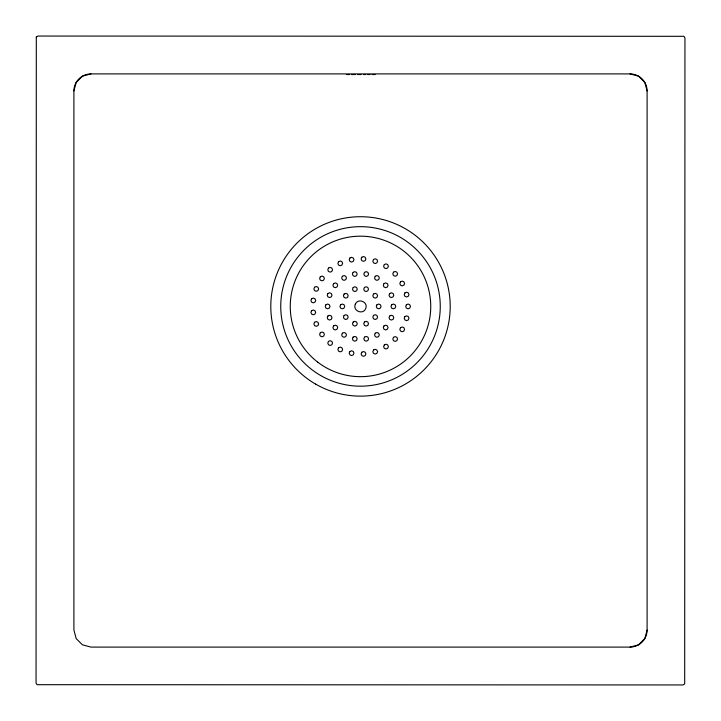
<?xml version="1.0" encoding="UTF-8"?>
<svg xmlns="http://www.w3.org/2000/svg" width="721" height="721" viewBox="0 0 721 721"><rect width="100%" height="100%" fill="white"/><g stroke="black" fill="none" stroke-linecap="round" stroke-linejoin="round"><path stroke-width="1.08" d="M73.903 90.936L76.174 82.428L82.428 76.174L90.936 73.903L630.064 73.903L638.572 76.174L644.826 82.428L647.097 90.936L647.097 630.064L644.826 638.572L638.572 644.826L630.064 647.097L90.936 647.097L82.428 644.826L76.174 638.572L73.903 630.064L73.903 90.936A17.034 17.034 0 0 1 90.936 73.903M346.323 74.551L349.586 74.551M351.424 74.551L355.516 74.551M357.769 74.551L361.014 74.551M363.42 74.551L365.709 74.551M367.746 74.551L369.972 74.551M372.135 74.551L375.1 74.551M630.064 73.903A17.034 17.034 0 0 1 647.097 90.936M647.097 630.064A17.034 17.034 0 0 1 630.064 647.097M355.3 304.271C352.389 310.841 363.114 315.284 365.7 308.579C368.611 302.009 357.886 297.566 355.3 304.271M36.311 37.023L36.05 683.003L37.023 684.689L683.003 684.95L684.689 683.977L684.95 37.997L683.977 36.311L37.997 36.05L36.311 37.023M314.572 287.228L313.878 288.905L314.572 290.59L316.258 291.284L317.934 290.59L318.637 288.905L317.934 287.228L316.258 286.525L314.572 287.228M320.322 276.774L319.619 278.45L320.322 280.136L321.999 280.829L323.684 280.136L324.378 278.45L323.684 276.774L321.999 276.071L320.322 276.774M311.607 298.782L310.913 300.459L311.607 302.144L313.293 302.838L314.969 302.144L315.672 300.459L314.969 298.782L313.293 298.079L311.607 298.782M328.488 268.077L327.785 269.762L328.488 271.438L330.164 272.141L331.849 271.438L332.543 269.762L331.849 268.077L330.164 267.383L328.488 268.077M311.607 310.706L310.913 312.391L311.607 314.068L313.293 314.771L314.969 314.068L315.672 312.391L314.969 310.706L313.293 310.012L311.607 310.706M338.555 261.687L337.861 263.372L338.555 265.049L340.24 265.752L341.925 265.049L342.619 263.372L341.925 261.687L340.24 260.993L338.555 261.687M314.572 322.26L313.878 323.945L314.572 325.622L316.258 326.325L317.934 325.622L318.637 323.945L317.934 322.26L316.258 321.566L314.572 322.26M327.92 293.501L327.226 295.177L327.92 296.863L329.605 297.557L331.29 296.863L331.984 295.177L331.29 293.501L329.605 292.798L327.92 293.501M333.634 283.605L332.931 285.291L333.634 286.976L335.31 287.67L336.995 286.976L337.689 285.291L336.995 283.605L335.31 282.911L333.634 283.605M325.937 304.74L325.243 306.425L325.937 308.11L327.622 308.804L329.308 308.11L330.002 306.425L329.308 304.74L327.622 304.046L325.937 304.74M342.376 276.269L341.682 277.955L342.376 279.631L344.061 280.334L345.747 279.631L346.44 277.955L345.747 276.269L344.061 275.575L342.376 276.269M349.901 258.001L349.207 259.686L349.901 261.363L351.587 262.065L353.263 261.363L353.966 259.686L353.263 258.001L351.587 257.307L349.901 258.001M320.322 332.714L319.619 334.4L320.322 336.076L321.999 336.779L323.684 336.076L324.378 334.4L323.684 332.714L321.999 332.02L320.322 332.714M327.92 315.987L327.226 317.673L327.92 319.349L329.605 320.052L331.29 319.349L331.984 317.673L331.29 315.987L329.605 315.293L327.92 315.987M344.115 294.06L343.421 295.745L344.115 297.431L345.801 298.124L347.486 297.431L348.18 295.745L347.486 294.06L345.801 293.366L344.115 294.06M353.11 272.367L352.416 274.043L353.11 275.728L354.795 276.422L356.471 275.728L357.174 274.043L356.471 272.367L354.795 271.664L353.11 272.367M340.645 304.74L339.952 306.425L340.645 308.11L342.331 308.804L344.016 308.11L344.71 306.425L344.016 304.74L342.331 304.046L340.645 304.74M361.807 257.253L361.113 258.929L361.807 260.614L363.492 261.308L365.168 260.614L365.871 258.929L365.168 257.253L363.492 256.55L361.807 257.253M333.634 325.874L332.931 327.559L333.634 329.245L335.31 329.939L336.995 329.245L337.689 327.559L336.995 325.874L335.31 325.18L333.634 325.874M328.488 341.412L327.785 343.088L328.488 344.773L330.164 345.467L331.849 344.773L332.543 343.088L331.849 341.412L330.164 340.709L328.488 341.412M353.2 287.463L352.506 289.148L353.2 290.824L354.885 291.527L356.571 290.824L357.265 289.148L356.571 287.463L354.885 286.769L353.2 287.463M344.115 315.419L343.421 317.105L344.115 318.79L345.801 319.484L347.486 318.79L348.18 317.105L347.486 315.419L345.801 314.726L344.115 315.419M364.529 272.367L363.826 274.043L364.529 275.728L366.205 276.422L367.89 275.728L368.584 274.043L367.89 272.367L366.205 271.664L364.529 272.367M342.376 333.219L341.682 334.895L342.376 336.581L344.061 337.275L345.747 336.581L346.44 334.895L345.747 333.219L344.061 332.516L342.376 333.219M373.523 259.488L372.829 261.164L373.523 262.85L375.208 263.544L376.885 262.85L377.588 261.164L376.885 259.488L375.208 258.785L373.523 259.488M338.555 347.801L337.861 349.478L338.555 351.163L340.24 351.857L341.925 351.163L342.619 349.478L341.925 347.801L340.24 347.098L338.555 347.801M364.429 287.463L363.735 289.148L364.429 290.824L366.115 291.527L367.8 290.824L368.494 289.148L367.8 287.463L366.115 286.769L364.429 287.463M353.2 322.026L352.506 323.702L353.2 325.387L354.885 326.081L356.571 325.387L357.265 323.702L356.571 322.026L354.885 321.323L353.2 322.026M375.253 276.269L374.56 277.955L375.253 279.631L376.939 280.334L378.624 279.631L379.318 277.955L378.624 276.269L376.939 275.575L375.253 276.269M353.11 337.122L352.416 338.807L353.11 340.483L354.795 341.186L356.471 340.483L357.174 338.807L356.471 337.122L354.795 336.428L353.11 337.122M384.311 264.562L383.617 266.247L384.311 267.933L385.996 268.627L387.682 267.933L388.376 266.247L387.682 264.562L385.996 263.868L384.311 264.562M373.514 294.06L372.82 295.745L373.514 297.431L375.199 298.124L376.885 297.431L377.579 295.745L376.885 294.06L375.199 293.366L373.514 294.06M349.901 351.488L349.207 353.164L349.901 354.849L351.587 355.543L353.263 354.849L353.966 353.164L353.263 351.488L351.587 350.785L349.901 351.488M364.429 322.026L363.735 323.702L364.429 325.387L366.115 326.081L367.8 325.387L368.494 323.702L367.8 322.026L366.115 321.323L364.429 322.026M384.005 283.605L383.311 285.291L384.005 286.976L385.69 287.67L387.366 286.976L388.069 285.291L387.366 283.605L385.69 282.911L384.005 283.605M376.984 304.74L376.29 306.425L376.984 308.11L378.669 308.804L380.355 308.11L381.048 306.425L380.355 304.74L378.669 304.046L376.984 304.74M364.529 337.122L363.826 338.807L364.529 340.483L366.205 341.186L367.89 340.483L368.584 338.807L367.89 337.122L366.205 336.428L364.529 337.122M373.514 315.419L372.82 317.105L373.514 318.79L375.199 319.484L376.885 318.79L377.579 317.105L376.885 315.419L375.199 314.726L373.514 315.419M393.504 272.168L392.81 273.854L393.504 275.53L395.189 276.233L396.874 275.53L397.568 273.854L396.874 272.168L395.189 271.475L393.504 272.168M361.807 352.236L361.113 353.921L361.807 355.597L363.492 356.3L365.168 355.597L365.871 353.921L365.168 352.236L363.492 351.542L361.807 352.236M389.71 293.501L389.016 295.177L389.71 296.863L391.395 297.557L393.08 296.863L393.774 295.177L393.08 293.501L391.395 292.798L389.71 293.501M375.253 333.219L374.56 334.895L375.253 336.581L376.939 337.275L378.624 336.581L379.318 334.895L378.624 333.219L376.939 332.516L375.253 333.219M400.515 281.821L399.822 283.497L400.515 285.183L402.201 285.876L403.886 285.183L404.58 283.497L403.886 281.821L402.201 281.118L400.515 281.821M391.692 304.74L390.998 306.425L391.692 308.11L393.378 308.804L395.063 308.11L395.757 306.425L395.063 304.74L393.378 304.046L391.692 304.74M373.523 350L372.829 351.686L373.523 353.362L375.208 354.065L376.885 353.362L377.588 351.686L376.885 350L375.208 349.306L373.523 350M384.005 325.874L383.311 327.559L384.005 329.245L385.69 329.939L387.366 329.245L388.069 327.559L387.366 325.874L385.69 325.18L384.005 325.874M389.71 315.987L389.016 317.673L389.71 319.349L391.395 320.052L393.08 319.349L393.774 317.673L393.08 315.987L391.395 315.293L389.71 315.987M404.905 292.906L404.211 294.592L404.905 296.277L406.59 296.971L408.275 296.277L408.969 294.592L408.275 292.906L406.59 292.212L404.905 292.906M384.311 344.917L383.617 346.603L384.311 348.288L385.996 348.982L387.682 348.288L388.376 346.603L387.682 344.917L385.996 344.223L384.311 344.917M406.401 304.74L405.707 306.425L406.401 308.11L408.086 308.804L409.771 308.11L410.465 306.425L409.771 304.74L408.086 304.046L406.401 304.74M393.504 337.32L392.81 338.996L393.504 340.682L395.189 341.375L396.874 340.682L397.568 338.996L396.874 337.32L395.189 336.617L393.504 337.32M404.905 316.573L404.211 318.258L404.905 319.944L406.59 320.638L408.275 319.944L408.969 318.258L408.275 316.573L406.59 315.879L404.905 316.573M400.515 327.667L399.822 329.353L400.515 331.029L402.201 331.732L403.886 331.029L404.58 329.353L403.886 327.667L402.201 326.974L400.515 327.667M315.645 384.113A89.71 89.71 0 0 0 450.21 306.425A89.71 89.71 0 0 0 315.645 228.737A89.71 89.71 0 0 0 315.645 384.113M320.62 375.497A79.761 79.761 0 0 0 440.261 306.425A79.761 79.761 0 0 0 320.62 237.353A79.761 79.761 0 0 0 320.62 375.497M317.736 362.149A70.243 70.243 0 0 0 430.14 315.591A70.243 70.243 0 0 0 333.616 241.526A70.243 70.243 0 0 0 317.736 362.149"/></g></svg>
